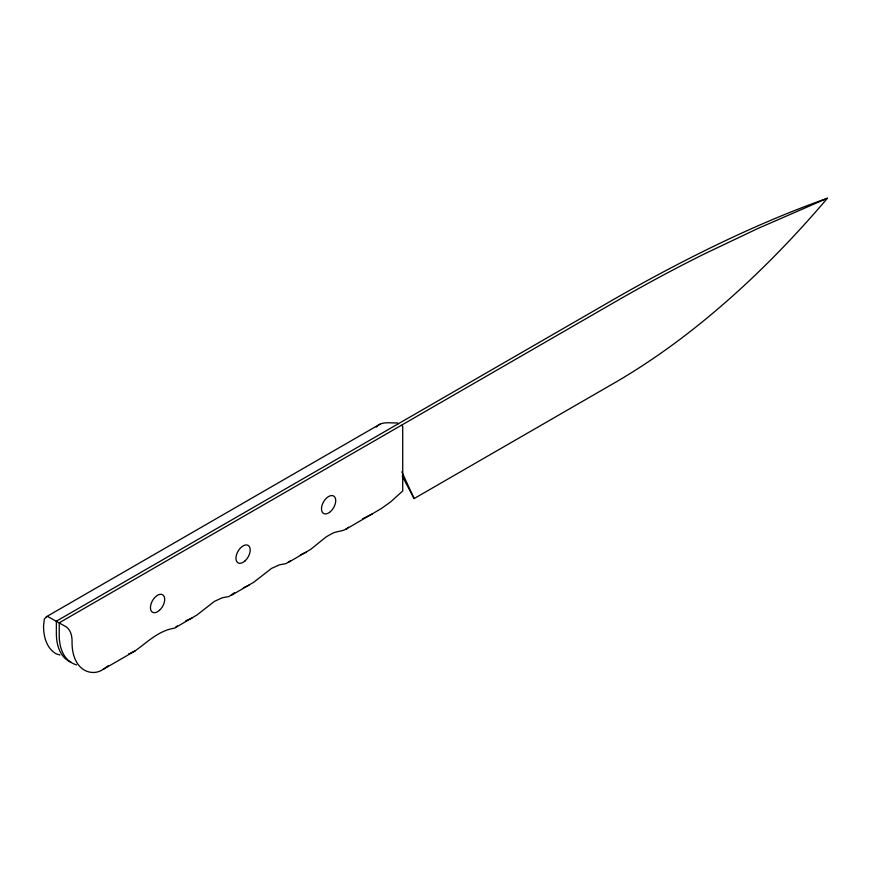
<?xml version="1.0" encoding="UTF-8"?>
<svg xmlns="http://www.w3.org/2000/svg" width="871" height="871" viewBox="0 0 871 871"><rect width="100%" height="100%" fill="white"/><g stroke="black" fill="none" stroke-linecap="round" stroke-linejoin="round"><path stroke-width="1.31" d="M234.506 592.694L229.04 596.493L222.312 597.778L214.462 601.36L196.857 615.057L174.516 628.176C158.838 630.484 147.33 642.134 134.929 651.029L103.257 669.32C97.65 673.207 90.606 673.49 84.574 670.256A60.469 34.916 -60 0 1 72.053 642.569C72.26 636.984 71.117 630.473 66.359 626.935L47.774 616.548L46.403 616.744L44.312 619.15L43.55 626.118A60.469 34.916 -60 0 0 56.071 653.794L59.957 654.992M71.237 662.363A60.469 34.916 -60 0 1 56.375 633.522L56.375 621.175L612.237 300.255A1823.591 1052.854 -60 0 1 701.536 252.274C742.451 231.936 784.346 213.46 827.45 198.218C785.087 248.017 738.412 294.354 686.598 334.322A631.649 364.688 -60 0 1 613.663 383.371L414.117 498.571L402.206 476.056M376.348 427.117C381.269 420.9 390.252 423.317 397.013 422.87L398.439 423.687M231.523 595.263L253.799 582.198L271.469 568.447L279.33 564.865L286.004 563.591L290.664 560.608M288.53 562.35L310.805 549.285L325.732 537.233A49.919 26.195 -55.8 0 1 331.209 534.065C336.576 530.461 343.882 532.17 348.411 527.184M175.724 627.131L177.379 625.922M103.257 669.32L108.374 665.76M345.547 529.437L381.226 508.631L390.676 501.859L402.718 490.95L402.718 426.159L401.291 425.331M46.403 616.744L379.919 424.188M372.429 513.912L362.554 518.8M300.353 554.925L305.961 552.29M243.336 587.838L248.954 585.203M130.476 653.098L134.929 651.029M191.947 618.116L185.675 620.881M827.45 198.218L757.737 228.561L704.378 253.918A1823.591 1052.854 -60 0 0 615.089 301.899L59.228 622.819L59.228 635.166A60.469 34.916 -60 0 0 76.604 664.867M128.668 653.794L129.322 653.675M401.847 471.81L414.117 498.571M159.415 610.375A10.082 5.814 -60 0 0 162.616 594.762A10.082 5.814 -60 0 0 150.683 605.334A10.082 5.814 -60 0 0 159.415 610.375M244.936 561A10.082 5.814 -60 0 0 248.126 545.388A10.082 5.814 -60 0 0 236.204 555.959A10.082 5.814 -60 0 0 244.936 561M330.447 511.625A10.082 5.814 -60 0 0 333.647 496.013A10.082 5.814 -60 0 0 321.726 506.584A10.082 5.814 -60 0 0 330.447 511.625"/></g></svg>
